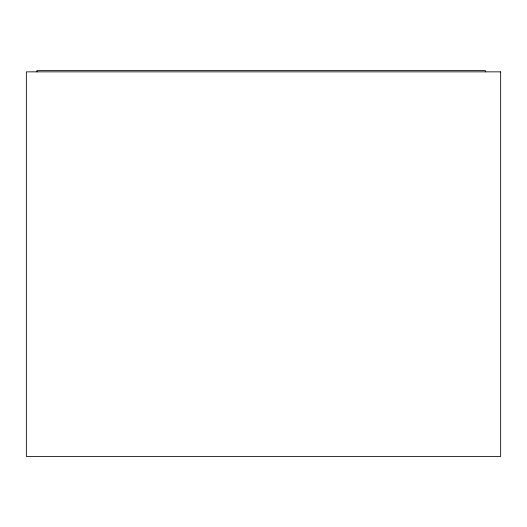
<?xml version="1.0" encoding="UTF-8"?>
<svg xmlns="http://www.w3.org/2000/svg" width="527" height="527" viewBox="0 0 527 527"><rect width="100%" height="100%" fill="white"/><g stroke="black" fill="none" stroke-linecap="round" stroke-linejoin="round"><path stroke-width="0.79" d="M485.36 71.856L485.36 70.578L36.956 70.578L36.956 71.856M500.65 71.856L26.35 71.856L26.35 456.422L500.65 456.422L500.65 71.856"/></g></svg>
